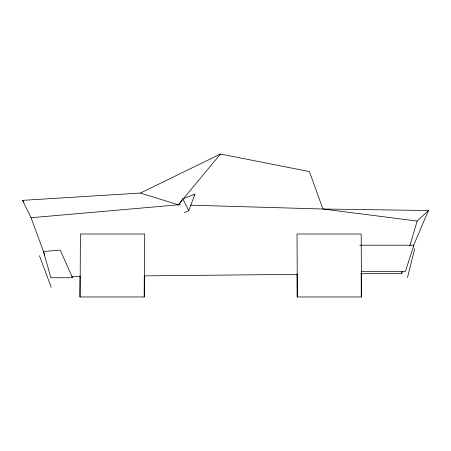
<?xml version="1.0" encoding="UTF-8"?>
<svg xmlns="http://www.w3.org/2000/svg" width="451" height="451" viewBox="0 0 451 451"><rect width="100%" height="100%" fill="white"/><g stroke="black" fill="none" stroke-linecap="round" stroke-linejoin="round"><path stroke-width="0.68" d="M80.036 275.984L79.906 296.967L144.382 296.967L144.703 234.013L80.402 234.013L80.081 296.967M144.151 296.967L144.281 275.984M407.49 277.506L414.796 248.518M360.885 273.729L401.689 273.323L402.281 271.316M409.812 245.857L417.147 221.069L428.45 210.516L322.888 209.016L190.254 205.166M184.296 212.658L188.777 210.645L194.917 194.161L182.796 198.863L179.329 204.038M401.689 273.323L402.512 271.384M413.274 246.128L428.45 210.516M182.356 199.956L178.32 204.816L31.068 217.726L22.55 200.368L140.413 193.056L178.32 204.816L180.428 204.878M183.253 198.874L220.454 154.033L309.431 171.577L322.888 208.999L417.147 221.069M193.913 195.136L194.917 194.161M140.413 193.056L220.454 154.033M71.737 276.598L80.177 276.514M144.202 275.882L297.564 274.36M359.78 245.214L413.9 245.214L405.404 271.423L361.183 271.423M72.555 277.754L50.912 277.748L43.493 251.54L60.192 250.079L72.555 277.754L72.081 276.44M324.979 209.27L326.377 209.444M22.55 200.368L23.813 201.997M182.796 198.863L188.777 210.645M39.468 255.706L51.222 287.366M31.068 217.726L44.796 255.136M361.183 273.188L361.268 296.967M297.333 296.967L297.034 234.013L361.183 234.013L361.482 296.967L297.141 296.967L297.062 273.887"/></g></svg>
